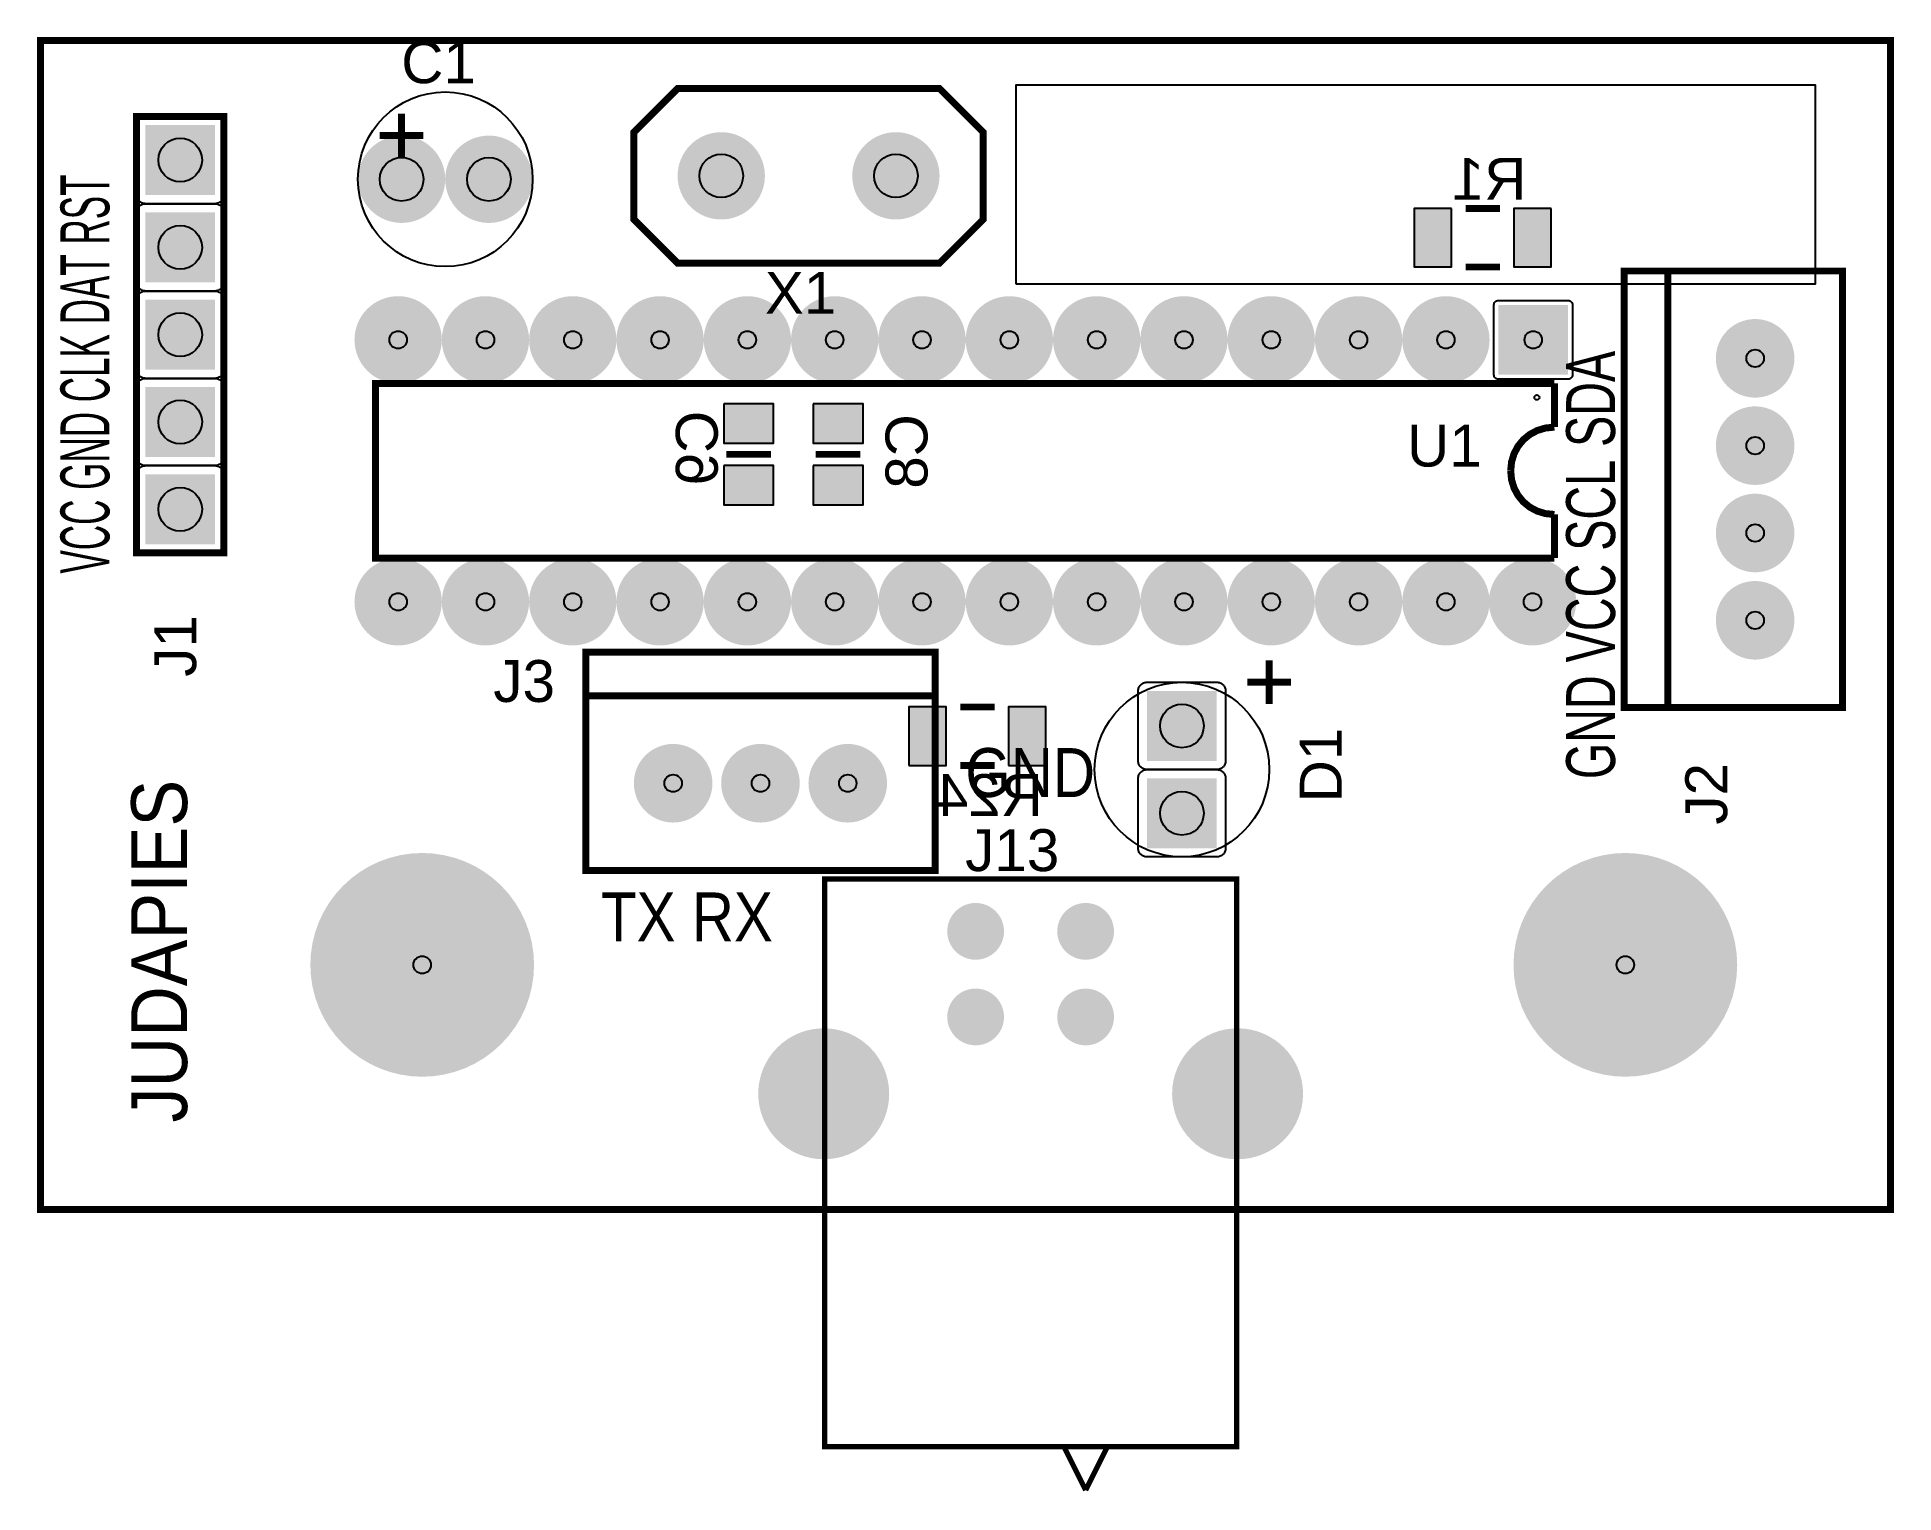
# Model space of a CAD drawing. Header units: inches. Extents: x -1.06 to 1.06, y -0.83 to 0.83.
import ezdxf

# ---------------------------------------------------------------- set-up
doc = ezdxf.new("R2010")
doc.units = ezdxf.units.IN
doc.layers.get('0').update_dxf_attribs({"linetype": 'CONTINUOUS'})

# ---------------------------------------------------------------- blocks, each defined once
blk = doc.blocks.new('RPAD')
blk.add_trace([(-0.5, -0.5), (-0.5, 0.5), (0.5, -0.5), (0.5, 0.5)])
blk = doc.blocks.new('EPAD')
at = {"const_width": 0.5}
blk.add_lwpolyline([(-0.25, 0, 1), (0.25, 0, 1)], format="xyb", close=True, dxfattribs=at)

msp = doc.modelspace()

# ---------------------------------------------------------------- linework, layer by layer
for points, const_width in [([(-1.059244, -0.509698), (1.059244, -0.509698), (1.059244, 0.828885), (-1.059244, 0.828885), (-1.059244, -0.509698)], 0.008), ([(-1.059244, -0.509698), (1.059244, -0.509698), (1.059244, 0.828885), (-1.059244, 0.828885), (-1.059244, -0.509698)], 0.008), ([(-1.059244, -0.509698), (1.059244, -0.509698), (1.059244, 0.828885), (-1.059244, 0.828885), (-1.059244, -0.509698)], 0.008), ([(-0.029717, 0.574059), (-0.329717, 0.574059), (-0.379717, 0.624059), (-0.379717, 0.724059), (-0.329717, 0.774059), (-0.029717, 0.774059), (0.020283, 0.724059), (0.020283, 0.624059), (-0.029717, 0.574059)], 0.008), ([(-0.029717, 0.574059), (-0.329717, 0.574059), (-0.379717, 0.624059), (-0.379717, 0.724059), (-0.329717, 0.774059), (-0.029717, 0.774059), (0.020283, 0.724059), (0.020283, 0.624059), (-0.029717, 0.574059)], 0.008), ([(-0.029717, 0.574059), (-0.329717, 0.574059), (-0.379717, 0.624059), (-0.379717, 0.724059), (-0.329717, 0.774059), (-0.029717, 0.774059), (0.020283, 0.724059), (0.020283, 0.624059), (-0.029717, 0.574059)], 0.008), ([(-0.949402, 0.242169), (-0.849402, 0.242169), (-0.849402, 0.742169), (-0.949402, 0.742169), (-0.949402, 0.242169)], 0.008), ([(-0.949402, 0.242169), (-0.849402, 0.242169), (-0.849402, 0.742169), (-0.949402, 0.742169), (-0.949402, 0.242169)], 0.008), ([(-0.949402, 0.242169), (-0.849402, 0.242169), (-0.849402, 0.742169), (-0.949402, 0.742169), (-0.949402, 0.242169)], 0.008), ([(-0.645858, 0.745122), (-0.645858, 0.695122)], 0.008), ([(-0.645858, 0.745122), (-0.645858, 0.695122)], 0.008), ([(-0.645858, 0.745122), (-0.645858, 0.695122)], 0.008), ([(-0.670858, 0.720122), (-0.620858, 0.720122)], 0.008), ([(-0.670858, 0.720122), (-0.620858, 0.720122)], 0.008), ([(-0.670858, 0.720122), (-0.620858, 0.720122)], 0.008), ([(0.612016, 0.636657), (0.572646, 0.636657)], 0.007874), ([(0.612016, 0.636657), (0.572646, 0.636657)], 0.007874), ([(0.612016, 0.636657), (0.572646, 0.636657)], 0.007874), ([(0.612016, 0.569728), (0.572646, 0.569728)], 0.007874), ([(0.612016, 0.569728), (0.572646, 0.569728)], 0.007874), ([(0.612016, 0.569728), (0.572646, 0.569728)], 0.007874), ([(0.754362, 0.065083), (1.004362, 0.065083), (1.004362, 0.565083), (0.754362, 0.565083), (0.754362, 0.065083)], 0.008), ([(0.754362, 0.065083), (1.004362, 0.065083), (1.004362, 0.565083), (0.754362, 0.565083), (0.754362, 0.065083)], 0.008), ([(0.754362, 0.065083), (1.004362, 0.065083), (1.004362, 0.565083), (0.754362, 0.565083), (0.754362, 0.065083)], 0.008), ([(0.804362, 0.065083), (0.804362, 0.565083)], 0.008), ([(0.804362, 0.065083), (0.804362, 0.565083)], 0.008), ([(0.804362, 0.065083), (0.804362, 0.565083)], 0.008), ([(0.674417, 0.436264), (-0.675583, 0.436264), (-0.675583, 0.236264), (0.674417, 0.236264)], 0.008), ([(0.674417, 0.436264), (-0.675583, 0.436264), (-0.675583, 0.236264), (0.674417, 0.236264)], 0.008), ([(0.674417, 0.436264), (-0.675583, 0.436264), (-0.675583, 0.236264), (0.674417, 0.236264)], 0.008), ([(0.674417, 0.436264), (0.674417, 0.386264)], 0.008), ([(0.674417, 0.436264), (0.674417, 0.386264)], 0.008), ([(0.674417, 0.436264), (0.674417, 0.386264)], 0.008), ([(0.674417, 0.386264), (0.664194, 0.385269), (0.654739, 0.382406), (0.646237, 0.377859), (0.63887, 0.371811), (0.632822, 0.364444), (0.628275, 0.355941), (0.625412, 0.346487), (0.624417, 0.336264)], 0.008), ([(0.674417, 0.386264), (0.664194, 0.385269), (0.654739, 0.382406), (0.646237, 0.377859), (0.63887, 0.371811), (0.632822, 0.364444), (0.628275, 0.355941), (0.625412, 0.346487), (0.624417, 0.336264)], 0.008), ([(0.674417, 0.386264), (0.664194, 0.385269), (0.654739, 0.382406), (0.646237, 0.377859), (0.63887, 0.371811), (0.632822, 0.364444), (0.628275, 0.355941), (0.625412, 0.346487), (0.624417, 0.336264)], 0.008), ([(-0.273811, 0.355161), (-0.22263, 0.355161)], 0.007874), ([(-0.273811, 0.355161), (-0.22263, 0.355161)], 0.007874), ([(-0.273811, 0.355161), (-0.22263, 0.355161)], 0.007874), ([(-0.171449, 0.355161), (-0.120268, 0.355161)], 0.007874), ([(-0.171449, 0.355161), (-0.120268, 0.355161)], 0.007874), ([(-0.171449, 0.355161), (-0.120268, 0.355161)], 0.007874), ([(0.674417, 0.286264), (0.664194, 0.287259), (0.654739, 0.290121), (0.646237, 0.294668), (0.63887, 0.300717), (0.632822, 0.308084), (0.628275, 0.316586), (0.625412, 0.32604), (0.624417, 0.336264)], 0.008), ([(0.674417, 0.286264), (0.664194, 0.287259), (0.654739, 0.290121), (0.646237, 0.294668), (0.63887, 0.300717), (0.632822, 0.308084), (0.628275, 0.316586), (0.625412, 0.32604), (0.624417, 0.336264)], 0.008), ([(0.674417, 0.286264), (0.664194, 0.287259), (0.654739, 0.290121), (0.646237, 0.294668), (0.63887, 0.300717), (0.632822, 0.308084), (0.628275, 0.316586), (0.625412, 0.32604), (0.624417, 0.336264)], 0.008), ([(0.674417, 0.236264), (0.674417, 0.286264)], 0.008), ([(0.674417, 0.236264), (0.674417, 0.286264)], 0.008), ([(0.674417, 0.236264), (0.674417, 0.286264)], 0.008), ([(-0.434835, -0.121509), (-0.034835, -0.121509), (-0.034835, 0.128491), (-0.434835, 0.128491), (-0.434835, -0.121509)], 0.008), ([(-0.434835, -0.121509), (-0.034835, -0.121509), (-0.034835, 0.128491), (-0.434835, 0.128491), (-0.434835, -0.121509)], 0.008), ([(-0.434835, -0.121509), (-0.034835, -0.121509), (-0.034835, 0.128491), (-0.434835, 0.128491), (-0.434835, -0.121509)], 0.008), ([(0.347843, 0.119138), (0.347843, 0.069138)], 0.008), ([(0.347843, 0.119138), (0.347843, 0.069138)], 0.008), ([(0.347843, 0.119138), (0.347843, 0.069138)], 0.008), ([(0.372843, 0.094138), (0.322843, 0.094138)], 0.008), ([(0.372843, 0.094138), (0.322843, 0.094138)], 0.008), ([(0.372843, 0.094138), (0.322843, 0.094138)], 0.008), ([(-0.434835, 0.078491), (-0.034835, 0.078491)], 0.008), ([(-0.434835, 0.078491), (-0.034835, 0.078491)], 0.008), ([(-0.434835, 0.078491), (-0.034835, 0.078491)], 0.008), ([(-0.006094, 0.065791), (0.033276, 0.065791)], 0.007874), ([(-0.006094, 0.065791), (0.033276, 0.065791)], 0.007874), ([(-0.006094, 0.065791), (0.033276, 0.065791)], 0.007874), ([(-0.006094, -0.001138), (0.033276, -0.001138)], 0.007874), ([(-0.006094, -0.001138), (0.033276, -0.001138)], 0.007874), ([(-0.006094, -0.001138), (0.033276, -0.001138)], 0.007874), ([(-0.161394, -0.781122), (0.310606, -0.781122), (0.310606, -0.131122), (-0.161394, -0.131122), (-0.161394, -0.781122)], 0.006), ([(-0.161394, -0.781122), (0.310606, -0.781122), (0.310606, -0.131122), (-0.161394, -0.131122), (-0.161394, -0.781122)], 0.006), ([(-0.161394, -0.781122), (0.310606, -0.781122), (0.310606, -0.131122), (-0.161394, -0.131122), (-0.161394, -0.781122)], 0.006), ([(0.112606, -0.781122), (0.137606, -0.831122)], 0.006), ([(0.112606, -0.781122), (0.137606, -0.831122)], 0.006), ([(0.112606, -0.781122), (0.137606, -0.831122)], 0.006), ([(0.162606, -0.781122), (0.137606, -0.831122)], 0.006), ([(0.162606, -0.781122), (0.137606, -0.831122)], 0.006), ([(0.162606, -0.781122), (0.137606, -0.831122)], 0.006)]:
    msp.add_lwpolyline(points, dxfattribs=dict(const_width=const_width))
msp.add_lwpolyline([(0.057685, 0.550437), (0.973433, 0.550437), (0.973433, 0.777996), (0.057685, 0.777996), (0.057685, 0.550437)])
for points in [[(-0.949402, 0.652169), (-0.949402, 0.732169), (-0.949351, 0.733209), (-0.949203, 0.734214), (-0.948961, 0.735181), (-0.94863, 0.736105), (-0.948215, 0.736981), (-0.94772, 0.737805), (-0.947151, 0.738573), (-0.946511, 0.739279), (-0.945805, 0.739919), (-0.945037, 0.740488), (-0.944213, 0.740983), (-0.943337, 0.741398), (-0.942413, 0.741728), (-0.941446, 0.74197), (-0.940441, 0.742119), (-0.939402, 0.742169), (-0.859402, 0.742169), (-0.858362, 0.742119), (-0.857357, 0.74197), (-0.85639, 0.741728), (-0.855466, 0.741398), (-0.85459, 0.740983), (-0.853766, 0.740488), (-0.852998, 0.739919), (-0.852292, 0.739279), (-0.851652, 0.738573), (-0.851083, 0.737805), (-0.850588, 0.736981), (-0.850173, 0.736105), (-0.849843, 0.735181), (-0.8496, 0.734214), (-0.849452, 0.733209), (-0.849402, 0.732169), (-0.849402, 0.652169), (-0.849452, 0.65113), (-0.8496, 0.650125), (-0.849843, 0.649158), (-0.850173, 0.648234), (-0.850588, 0.647357), (-0.851083, 0.646533), (-0.851652, 0.645766), (-0.852292, 0.64506), (-0.852998, 0.64442), (-0.853766, 0.64385), (-0.85459, 0.643356), (-0.855466, 0.642941), (-0.85639, 0.64261), (-0.857357, 0.642368), (-0.858362, 0.64222), (-0.859402, 0.642169), (-0.939402, 0.642169), (-0.940441, 0.64222), (-0.941446, 0.642368), (-0.942413, 0.64261), (-0.943337, 0.642941), (-0.944213, 0.643356), (-0.945037, 0.64385), (-0.945805, 0.64442), (-0.946511, 0.64506), (-0.947151, 0.645766), (-0.94772, 0.646533), (-0.948215, 0.647357), (-0.94863, 0.648234), (-0.948961, 0.649158), (-0.949203, 0.650125), (-0.949351, 0.65113), (-0.949402, 0.652169)], [(-0.949402, 0.552169), (-0.949402, 0.632169), (-0.949351, 0.633209), (-0.949203, 0.634214), (-0.948961, 0.635181), (-0.94863, 0.636105), (-0.948215, 0.636981), (-0.94772, 0.637805), (-0.947151, 0.638573), (-0.946511, 0.639279), (-0.945805, 0.639919), (-0.945037, 0.640488), (-0.944213, 0.640983), (-0.943337, 0.641398), (-0.942413, 0.641728), (-0.941446, 0.64197), (-0.940441, 0.642119), (-0.939402, 0.642169), (-0.859402, 0.642169), (-0.858362, 0.642119), (-0.857357, 0.64197), (-0.85639, 0.641728), (-0.855466, 0.641398), (-0.85459, 0.640983), (-0.853766, 0.640488), (-0.852998, 0.639919), (-0.852292, 0.639279), (-0.851652, 0.638573), (-0.851083, 0.637805), (-0.850588, 0.636981), (-0.850173, 0.636105), (-0.849843, 0.635181), (-0.8496, 0.634214), (-0.849452, 0.633209), (-0.849402, 0.632169), (-0.849402, 0.552169), (-0.849452, 0.55113), (-0.8496, 0.550125), (-0.849843, 0.549158), (-0.850173, 0.548234), (-0.850588, 0.547357), (-0.851083, 0.546533), (-0.851652, 0.545766), (-0.852292, 0.54506), (-0.852998, 0.54442), (-0.853766, 0.54385), (-0.85459, 0.543356), (-0.855466, 0.542941), (-0.85639, 0.54261), (-0.857357, 0.542368), (-0.858362, 0.54222), (-0.859402, 0.542169), (-0.939402, 0.542169), (-0.940441, 0.54222), (-0.941446, 0.542368), (-0.942413, 0.54261), (-0.943337, 0.542941), (-0.944213, 0.543356), (-0.945037, 0.54385), (-0.945805, 0.54442), (-0.946511, 0.54506), (-0.947151, 0.545766), (-0.94772, 0.546533), (-0.948215, 0.547357), (-0.94863, 0.548234), (-0.948961, 0.549158), (-0.949203, 0.550125), (-0.949351, 0.55113), (-0.949402, 0.552169)], [(0.556744, 0.636693), (0.513744, 0.636693), (0.513744, 0.569693), (0.556744, 0.569693), (0.556744, 0.636693)], [(0.670917, 0.636693), (0.627917, 0.636693), (0.627917, 0.569693), (0.670917, 0.569693), (0.670917, 0.636693)], [(-0.949402, 0.452169), (-0.949402, 0.532169), (-0.949351, 0.533209), (-0.949203, 0.534214), (-0.948961, 0.535181), (-0.94863, 0.536105), (-0.948215, 0.536981), (-0.94772, 0.537805), (-0.947151, 0.538573), (-0.946511, 0.539279), (-0.945805, 0.539919), (-0.945037, 0.540488), (-0.944213, 0.540983), (-0.943337, 0.541398), (-0.942413, 0.541728), (-0.941446, 0.54197), (-0.940441, 0.542119), (-0.939402, 0.542169), (-0.859402, 0.542169), (-0.858362, 0.542119), (-0.857357, 0.54197), (-0.85639, 0.541728), (-0.855466, 0.541398), (-0.85459, 0.540983), (-0.853766, 0.540488), (-0.852998, 0.539919), (-0.852292, 0.539279), (-0.851652, 0.538573), (-0.851083, 0.537805), (-0.850588, 0.536981), (-0.850173, 0.536105), (-0.849843, 0.535181), (-0.8496, 0.534214), (-0.849452, 0.533209), (-0.849402, 0.532169), (-0.849402, 0.452169), (-0.849452, 0.45113), (-0.8496, 0.450125), (-0.849843, 0.449158), (-0.850173, 0.448234), (-0.850588, 0.447357), (-0.851083, 0.446533), (-0.851652, 0.445766), (-0.852292, 0.44506), (-0.852998, 0.44442), (-0.853766, 0.44385), (-0.85459, 0.443356), (-0.855466, 0.442941), (-0.85639, 0.44261), (-0.857357, 0.442368), (-0.858362, 0.44222), (-0.859402, 0.442169), (-0.939402, 0.442169), (-0.940441, 0.44222), (-0.941446, 0.442368), (-0.942413, 0.44261), (-0.943337, 0.442941), (-0.944213, 0.443356), (-0.945037, 0.44385), (-0.945805, 0.44442), (-0.946511, 0.44506), (-0.947151, 0.445766), (-0.94772, 0.446533), (-0.948215, 0.447357), (-0.94863, 0.448234), (-0.948961, 0.449158), (-0.949203, 0.450125), (-0.949351, 0.45113), (-0.949402, 0.452169)], [(0.695205, 0.526264), (0.695205, 0.446264), (0.695105, 0.445241), (0.694819, 0.444296), (0.694364, 0.443446), (0.693759, 0.442709), (0.693022, 0.442104), (0.692172, 0.44165), (0.691227, 0.441363), (0.690205, 0.441264), (0.610205, 0.441264), (0.609182, 0.441363), (0.608237, 0.44165), (0.607387, 0.442104), (0.60665, 0.442709), (0.606045, 0.443446), (0.605591, 0.444296), (0.605304, 0.445241), (0.605205, 0.446264), (0.605205, 0.526264), (0.605304, 0.527286), (0.605591, 0.528231), (0.606045, 0.529082), (0.60665, 0.529819), (0.607387, 0.530423), (0.608237, 0.530878), (0.609182, 0.531164), (0.610205, 0.531264), (0.690205, 0.531264), (0.691227, 0.531164), (0.692172, 0.530878), (0.693022, 0.530423), (0.693759, 0.529819), (0.694364, 0.529082), (0.694819, 0.528231), (0.695105, 0.527286), (0.695205, 0.526264)], [(-0.949402, 0.352169), (-0.949402, 0.432169), (-0.949351, 0.433209), (-0.949203, 0.434214), (-0.948961, 0.435181), (-0.94863, 0.436105), (-0.948215, 0.436981), (-0.94772, 0.437805), (-0.947151, 0.438573), (-0.946511, 0.439279), (-0.945805, 0.439919), (-0.945037, 0.440488), (-0.944213, 0.440983), (-0.943337, 0.441398), (-0.942413, 0.441728), (-0.941446, 0.44197), (-0.940441, 0.442119), (-0.939402, 0.442169), (-0.859402, 0.442169), (-0.858362, 0.442119), (-0.857357, 0.44197), (-0.85639, 0.441728), (-0.855466, 0.441398), (-0.85459, 0.440983), (-0.853766, 0.440488), (-0.852998, 0.439919), (-0.852292, 0.439279), (-0.851652, 0.438573), (-0.851083, 0.437805), (-0.850588, 0.436981), (-0.850173, 0.436105), (-0.849843, 0.435181), (-0.8496, 0.434214), (-0.849452, 0.433209), (-0.849402, 0.432169), (-0.849402, 0.352169), (-0.849452, 0.35113), (-0.8496, 0.350125), (-0.849843, 0.349158), (-0.850173, 0.348234), (-0.850588, 0.347357), (-0.851083, 0.346533), (-0.851652, 0.345766), (-0.852292, 0.34506), (-0.852998, 0.34442), (-0.853766, 0.34385), (-0.85459, 0.343356), (-0.855466, 0.342941), (-0.85639, 0.34261), (-0.857357, 0.342368), (-0.858362, 0.34222), (-0.859402, 0.342169), (-0.939402, 0.342169), (-0.940441, 0.34222), (-0.941446, 0.342368), (-0.942413, 0.34261), (-0.943337, 0.342941), (-0.944213, 0.343356), (-0.945037, 0.34385), (-0.945805, 0.34442), (-0.946511, 0.34506), (-0.947151, 0.345766), (-0.94772, 0.346533), (-0.948215, 0.347357), (-0.94863, 0.348234), (-0.948961, 0.349158), (-0.949203, 0.350125), (-0.949351, 0.35113), (-0.949402, 0.352169)], [(-0.27672, 0.413094), (-0.27672, 0.368094), (-0.21972, 0.368094), (-0.21972, 0.413094), (-0.27672, 0.413094)], [(-0.174358, 0.413094), (-0.174358, 0.368094), (-0.117358, 0.368094), (-0.117358, 0.413094), (-0.174358, 0.413094)], [(-0.949402, 0.252169), (-0.949402, 0.332169), (-0.949351, 0.333209), (-0.949203, 0.334214), (-0.948961, 0.335181), (-0.94863, 0.336105), (-0.948215, 0.336981), (-0.94772, 0.337805), (-0.947151, 0.338573), (-0.946511, 0.339279), (-0.945805, 0.339919), (-0.945037, 0.340488), (-0.944213, 0.340983), (-0.943337, 0.341398), (-0.942413, 0.341728), (-0.941446, 0.34197), (-0.940441, 0.342119), (-0.939402, 0.342169), (-0.859402, 0.342169), (-0.858362, 0.342119), (-0.857357, 0.34197), (-0.85639, 0.341728), (-0.855466, 0.341398), (-0.85459, 0.340983), (-0.853766, 0.340488), (-0.852998, 0.339919), (-0.852292, 0.339279), (-0.851652, 0.338573), (-0.851083, 0.337805), (-0.850588, 0.336981), (-0.850173, 0.336105), (-0.849843, 0.335181), (-0.8496, 0.334214), (-0.849452, 0.333209), (-0.849402, 0.332169), (-0.849402, 0.252169), (-0.849452, 0.25113), (-0.8496, 0.250125), (-0.849843, 0.249158), (-0.850173, 0.248234), (-0.850588, 0.247357), (-0.851083, 0.246533), (-0.851652, 0.245766), (-0.852292, 0.24506), (-0.852998, 0.24442), (-0.853766, 0.24385), (-0.85459, 0.243356), (-0.855466, 0.242941), (-0.85639, 0.24261), (-0.857357, 0.242368), (-0.858362, 0.24222), (-0.859402, 0.242169), (-0.939402, 0.242169), (-0.940441, 0.24222), (-0.941446, 0.242368), (-0.942413, 0.24261), (-0.943337, 0.242941), (-0.944213, 0.243356), (-0.945037, 0.24385), (-0.945805, 0.24442), (-0.946511, 0.24506), (-0.947151, 0.245766), (-0.94772, 0.246533), (-0.948215, 0.247357), (-0.94863, 0.248234), (-0.948961, 0.249158), (-0.949203, 0.250125), (-0.949351, 0.25113), (-0.949402, 0.252169)], [(-0.27672, 0.342228), (-0.27672, 0.297228), (-0.21972, 0.297228), (-0.21972, 0.342228), (-0.27672, 0.342228)], [(-0.174358, 0.342228), (-0.174358, 0.297228), (-0.117358, 0.297228), (-0.117358, 0.342228), (-0.174358, 0.342228)], [(0.297843, 0.084138), (0.297843, 0.004138), (0.297792, 0.003098), (0.297644, 0.002093), (0.297402, 0.001126), (0.297071, 0.000202), (0.296656, -0.000674), (0.296161, -0.001498), (0.295592, -0.002266), (0.294952, -0.002972), (0.294246, -0.003612), (0.293478, -0.004181), (0.292654, -0.004676), (0.291778, -0.005091), (0.290854, -0.005421), (0.289887, -0.005663), (0.288882, -0.005812), (0.287843, -0.005862), (0.207843, -0.005862), (0.206803, -0.005812), (0.205798, -0.005663), (0.204831, -0.005421), (0.203907, -0.005091), (0.203031, -0.004676), (0.202207, -0.004181), (0.201439, -0.003612), (0.200733, -0.002972), (0.200093, -0.002266), (0.199524, -0.001498), (0.199029, -0.000674), (0.198614, 0.000202), (0.198283, 0.001126), (0.198041, 0.002093), (0.197893, 0.003098), (0.197843, 0.004138), (0.197843, 0.084138), (0.197893, 0.085177), (0.198041, 0.086182), (0.198283, 0.087149), (0.198614, 0.088073), (0.199029, 0.08895), (0.199524, 0.089774), (0.200093, 0.090541), (0.200733, 0.091247), (0.201439, 0.091887), (0.202207, 0.092457), (0.203031, 0.092951), (0.203907, 0.093366), (0.204831, 0.093697), (0.205798, 0.093939), (0.206803, 0.094087), (0.207843, 0.094138), (0.287843, 0.094138), (0.288882, 0.094087), (0.289887, 0.093939), (0.290854, 0.093697), (0.291778, 0.093366), (0.292654, 0.092951), (0.293478, 0.092457), (0.294246, 0.091887), (0.294952, 0.091247), (0.295592, 0.090541), (0.296161, 0.089774), (0.296656, 0.08895), (0.297071, 0.088073), (0.297402, 0.087149), (0.297644, 0.086182), (0.297792, 0.085177), (0.297843, 0.084138)], [(-0.064996, -0.001173), (-0.021996, -0.001173), (-0.021996, 0.065827), (-0.064996, 0.065827), (-0.064996, -0.001173)], [(0.049177, -0.001173), (0.092177, -0.001173), (0.092177, 0.065827), (0.049177, 0.065827), (0.049177, -0.001173)], [(0.297843, -0.015862), (0.297843, -0.095862), (0.297792, -0.096902), (0.297644, -0.097907), (0.297402, -0.098874), (0.297071, -0.099798), (0.296656, -0.100674), (0.296161, -0.101498), (0.295592, -0.102266), (0.294952, -0.102972), (0.294246, -0.103612), (0.293478, -0.104181), (0.292654, -0.104676), (0.291778, -0.105091), (0.290854, -0.105421), (0.289887, -0.105663), (0.288882, -0.105812), (0.287843, -0.105862), (0.207843, -0.105862), (0.206803, -0.105812), (0.205798, -0.105663), (0.204831, -0.105421), (0.203907, -0.105091), (0.203031, -0.104676), (0.202207, -0.104181), (0.201439, -0.103612), (0.200733, -0.102972), (0.200093, -0.102266), (0.199524, -0.101498), (0.199029, -0.100674), (0.198614, -0.099798), (0.198283, -0.098874), (0.198041, -0.097907), (0.197893, -0.096902), (0.197843, -0.095862), (0.197843, -0.015862), (0.197893, -0.014823), (0.198041, -0.013818), (0.198283, -0.012851), (0.198614, -0.011927), (0.199029, -0.01105), (0.199524, -0.010226), (0.200093, -0.009459), (0.200733, -0.008753), (0.201439, -0.008113), (0.202207, -0.007543), (0.203031, -0.007049), (0.203907, -0.006634), (0.204831, -0.006303), (0.205798, -0.006061), (0.206803, -0.005913), (0.207843, -0.005862), (0.287843, -0.005862), (0.288882, -0.005913), (0.289887, -0.006061), (0.290854, -0.006303), (0.291778, -0.006634), (0.292654, -0.007049), (0.293478, -0.007543), (0.294246, -0.008113), (0.294952, -0.008753), (0.295592, -0.009459), (0.296161, -0.010226), (0.296656, -0.01105), (0.297071, -0.011927), (0.297402, -0.012851), (0.297644, -0.013818), (0.297792, -0.014823), (0.297843, -0.015862)]]:
    msp.add_lwpolyline(points, close=True)
for centre, radius in [((-0.595858, 0.670122), 0.1), ((-0.595858, 0.670122), 0.1), ((-0.595858, 0.670122), 0.1), ((-0.899402, 0.692169), 0.025), ((-0.645858, 0.670122), 0.025), ((-0.545858, 0.670122), 0.025), ((-0.279717, 0.674059), 0.025), ((-0.079717, 0.674059), 0.025), ((-0.899402, 0.592169), 0.025), ((-0.899402, 0.492169), 0.025), ((-0.649795, 0.486264), 0.01), ((-0.549795, 0.486264), 0.01), ((-0.449795, 0.486264), 0.01), ((-0.349795, 0.486264), 0.01), ((-0.249795, 0.486264), 0.01), ((-0.149795, 0.486264), 0.01), ((-0.049795, 0.486264), 0.01), ((0.050205, 0.486264), 0.01), ((0.150205, 0.486264), 0.01), ((0.250205, 0.486264), 0.01), ((0.350205, 0.486264), 0.01), ((0.450205, 0.486264), 0.01), ((0.550205, 0.486264), 0.01), ((0.650205, 0.486264), 0.01), ((0.904362, 0.465083), 0.01), ((-0.899402, 0.392169), 0.025), ((0.654417, 0.420264), 0.002828), ((0.654417, 0.420264), 0.002828), ((0.654417, 0.420264), 0.002828), ((0.904362, 0.365083), 0.01), ((-0.899402, 0.292169), 0.025), ((0.904362, 0.265083), 0.01), ((-0.649795, 0.186264), 0.01), ((-0.549795, 0.186264), 0.01), ((-0.449795, 0.186264), 0.01), ((-0.349795, 0.186264), 0.01), ((-0.249795, 0.186264), 0.01), ((-0.149795, 0.186264), 0.01), ((-0.049795, 0.186264), 0.01), ((0.050205, 0.186264), 0.01), ((0.150205, 0.186264), 0.01), ((0.250205, 0.186264), 0.01), ((0.350205, 0.186264), 0.01), ((0.450205, 0.186264), 0.01), ((0.550205, 0.186264), 0.01), ((0.649417, 0.186264), 0.01), ((0.904362, 0.165083), 0.01), ((0.247843, -0.005862), 0.1), ((0.247843, -0.005862), 0.1), ((0.247843, -0.005862), 0.1), ((0.247843, 0.044138), 0.025), ((-0.334835, -0.021509), 0.01), ((-0.234835, -0.021509), 0.01), ((-0.134835, -0.021509), 0.01), ((0.247843, -0.005862), 0), ((0.247843, -0.005862), 0), ((0.247843, -0.005862), 0), ((0.247843, -0.055862), 0.025), ((-0.622236, -0.229484), 0.01), ((0.755717, -0.229484), 0.01)]:
    msp.add_circle(centre, radius)

# ---------------------------------------------------------------- block references
for p, xscale, yscale, rotation in [((-0.899402, 0.692169), 0.08, 0.08, 90), ((-0.899402, 0.592169), 0.08, 0.08, 90), ((-0.899402, 0.492169), 0.08, 0.08, 90), ((0.650205, 0.486264), 0.08, 0.08, 270), ((-0.899402, 0.392169), 0.08, 0.08, 90), ((-0.24822, 0.390594), 0.045, 0.057, 90), ((-0.145858, 0.390594), 0.045, 0.057, 90), ((-0.24822, 0.319728), 0.045, 0.057, 90), ((-0.145858, 0.319728), 0.045, 0.057, 90), ((-0.899402, 0.292169), 0.08, 0.08, 90), ((-0.043496, 0.032327), 0.043, 0.067, 180), ((0.070677, 0.032327), 0.043, 0.067, 180), ((0.247843, 0.044138), 0.08, 0.08, -90), ((0.247843, -0.055862), 0.08, 0.08, -90)]:
    msp.add_blockref('RPAD', p, dxfattribs=dict(xscale=xscale, yscale=yscale, rotation=rotation))
for name, p, xscale, yscale in [('EPAD', (-0.279717, 0.674059), 0.1, 0.1), ('EPAD', (-0.079717, 0.674059), 0.1, 0.1), ('EPAD', (-0.645858, 0.670122), 0.1, 0.1), ('EPAD', (-0.645858, 0.670122), 0.08, 0.08), ('EPAD', (-0.545858, 0.670122), 0.1, 0.1), ('EPAD', (-0.545858, 0.670122), 0.08, 0.08), ('EPAD', (-0.279717, 0.674059), 0.08, 0.08), ('EPAD', (-0.079717, 0.674059), 0.08, 0.08), ('RPAD', (0.535244, 0.603193), 0.043, 0.067), ('RPAD', (0.649417, 0.603193), 0.043, 0.067), ('EPAD', (-0.649795, 0.486264), 0.1, 0.1), ('EPAD', (-0.549795, 0.486264), 0.1, 0.1), ('EPAD', (-0.449795, 0.486264), 0.1, 0.1), ('EPAD', (-0.349795, 0.486264), 0.1, 0.1), ('EPAD', (-0.249795, 0.486264), 0.1, 0.1), ('EPAD', (-0.149795, 0.486264), 0.1, 0.1), ('EPAD', (-0.049795, 0.486264), 0.1, 0.1), ('EPAD', (0.050205, 0.486264), 0.1, 0.1), ('EPAD', (0.150205, 0.486264), 0.1, 0.1), ('EPAD', (0.250205, 0.486264), 0.1, 0.1), ('EPAD', (0.350205, 0.486264), 0.1, 0.1), ('EPAD', (0.450205, 0.486264), 0.1, 0.1), ('EPAD', (0.550205, 0.486264), 0.1, 0.1), ('EPAD', (-0.649795, 0.486264), 0.08, 0.08), ('EPAD', (-0.549795, 0.486264), 0.08, 0.08), ('EPAD', (-0.449795, 0.486264), 0.08, 0.08), ('EPAD', (-0.349795, 0.486264), 0.08, 0.08), ('EPAD', (-0.249795, 0.486264), 0.08, 0.08), ('EPAD', (-0.149795, 0.486264), 0.08, 0.08), ('EPAD', (-0.049795, 0.486264), 0.08, 0.08), ('EPAD', (0.050205, 0.486264), 0.08, 0.08), ('EPAD', (0.150205, 0.486264), 0.08, 0.08), ('EPAD', (0.250205, 0.486264), 0.08, 0.08), ('EPAD', (0.350205, 0.486264), 0.08, 0.08), ('EPAD', (0.450205, 0.486264), 0.08, 0.08), ('EPAD', (0.550205, 0.486264), 0.08, 0.08), ('EPAD', (0.904362, 0.465083), 0.09, 0.09), ('EPAD', (0.904362, 0.465083), 0.08, 0.08), ('EPAD', (0.904362, 0.365083), 0.09, 0.09), ('EPAD', (0.904362, 0.365083), 0.08, 0.08), ('EPAD', (0.904362, 0.265083), 0.09, 0.09), ('EPAD', (0.904362, 0.265083), 0.08, 0.08), ('EPAD', (-0.649795, 0.186264), 0.1, 0.1), ('EPAD', (-0.549795, 0.186264), 0.1, 0.1), ('EPAD', (-0.449795, 0.186264), 0.1, 0.1), ('EPAD', (-0.349795, 0.186264), 0.1, 0.1), ('EPAD', (-0.249795, 0.186264), 0.1, 0.1), ('EPAD', (-0.149795, 0.186264), 0.1, 0.1), ('EPAD', (-0.049795, 0.186264), 0.1, 0.1), ('EPAD', (0.050205, 0.186264), 0.1, 0.1), ('EPAD', (0.150205, 0.186264), 0.1, 0.1), ('EPAD', (0.250205, 0.186264), 0.1, 0.1), ('EPAD', (0.350205, 0.186264), 0.1, 0.1), ('EPAD', (0.450205, 0.186264), 0.1, 0.1), ('EPAD', (0.550205, 0.186264), 0.1, 0.1), ('EPAD', (0.649417, 0.186264), 0.1, 0.1), ('EPAD', (-0.649795, 0.186264), 0.08, 0.08), ('EPAD', (-0.549795, 0.186264), 0.08, 0.08), ('EPAD', (-0.449795, 0.186264), 0.08, 0.08), ('EPAD', (-0.349795, 0.186264), 0.08, 0.08), ('EPAD', (-0.249795, 0.186264), 0.08, 0.08), ('EPAD', (-0.149795, 0.186264), 0.08, 0.08), ('EPAD', (-0.049795, 0.186264), 0.08, 0.08), ('EPAD', (0.050205, 0.186264), 0.08, 0.08), ('EPAD', (0.150205, 0.186264), 0.08, 0.08), ('EPAD', (0.250205, 0.186264), 0.08, 0.08), ('EPAD', (0.350205, 0.186264), 0.08, 0.08), ('EPAD', (0.450205, 0.186264), 0.08, 0.08), ('EPAD', (0.550205, 0.186264), 0.08, 0.08), ('EPAD', (0.649417, 0.186264), 0.08, 0.08), ('EPAD', (0.904362, 0.165083), 0.09, 0.09), ('EPAD', (0.904362, 0.165083), 0.08, 0.08), ('EPAD', (-0.334835, -0.021509), 0.09, 0.09), ('EPAD', (-0.234835, -0.021509), 0.09, 0.09), ('EPAD', (-0.134835, -0.021509), 0.09, 0.09), ('EPAD', (-0.334835, -0.021509), 0.08, 0.08), ('EPAD', (-0.234835, -0.021509), 0.08, 0.08), ('EPAD', (-0.134835, -0.021509), 0.08, 0.08), ('EPAD', (-0.622236, -0.229484), 0.25622, 0.25622), ('EPAD', (0.755717, -0.229484), 0.25622, 0.25622), ('EPAD', (-0.622236, -0.229484), 0.23622, 0.23622), ('EPAD', (0.755717, -0.229484), 0.23622, 0.23622), ('EPAD', (0.011606, -0.191122), 0.065, 0.065), ('EPAD', (0.011606, -0.191122), 0.065, 0.065), ('EPAD', (0.011606, -0.191122), 0.065, 0.065), ('EPAD', (0.137606, -0.191122), 0.065, 0.065), ('EPAD', (0.137606, -0.191122), 0.065, 0.065), ('EPAD', (0.137606, -0.191122), 0.065, 0.065), ('EPAD', (0.011606, -0.289122), 0.065, 0.065), ('EPAD', (0.011606, -0.289122), 0.065, 0.065), ('EPAD', (0.011606, -0.289122), 0.065, 0.065), ('EPAD', (0.137606, -0.289122), 0.065, 0.065), ('EPAD', (0.137606, -0.289122), 0.065, 0.065), ('EPAD', (0.137606, -0.289122), 0.065, 0.065), ('EPAD', (-0.162394, -0.377122), 0.15, 0.15), ('EPAD', (-0.162394, -0.377122), 0.15, 0.15), ('EPAD', (-0.162394, -0.377122), 0.15, 0.15), ('EPAD', (0.311606, -0.377122), 0.15, 0.15), ('EPAD', (0.311606, -0.377122), 0.15, 0.15), ('EPAD', (0.311606, -0.377122), 0.15, 0.15)]:
    msp.add_blockref(name, p, dxfattribs=dict(xscale=xscale, yscale=yscale))

# ---------------------------------------------------------------- texts
for s, height, width, p in [('C1', 0.048, 1.041667, (-0.64622, 0.780122)), ('C1', 0.048, 1.041667, (-0.64622, 0.780122)), ('C1', 0.048, 1.041667, (-0.64622, 0.780122)), ('X1', 0.048, 1.041667, (-0.229717, 0.516059)), ('X1', 0.048, 1.041667, (-0.229717, 0.516059)), ('X1', 0.048, 1.041667, (-0.229717, 0.516059)), ('U1', 0.048, 1.041667, (0.505717, 0.341122)), ('U1', 0.048, 1.041667, (0.505717, 0.341122)), ('U1', 0.048, 1.041667, (0.505717, 0.341122)), ('J3', 0.048, 1.041667, (-0.54074, 0.071562)), ('J3', 0.048, 1.041667, (-0.54074, 0.071562)), ('J3', 0.048, 1.041667, (-0.54074, 0.071562)), ('GND', 0.056, 0.892857, (-0.000189, -0.037265)), ('GND', 0.056, 0.892857, (-0.000189, -0.037265)), ('GND', 0.056, 0.892857, (-0.000189, -0.037265)), ('J13', 0.048, 1.041667, (-0.000394, -0.122122)), ('J13', 0.048, 1.041667, (-0.000394, -0.122122)), ('J13', 0.048, 1.041667, (-0.000394, -0.122122)), ('TX RX', 0.056, 0.892857, (-0.417512, -0.202619)), ('TX RX', 0.056, 0.892857, (-0.417512, -0.202619)), ('TX RX', 0.056, 0.892857, (-0.417512, -0.202619))]:
    msp.add_text(s, height=height, dxfattribs=dict(width=width)).set_placement(p)
at = {"text_generation_flag": 2, "width": 1.041667}
for s, p in [('R1', (0.642331, 0.646594)), ('R1', (0.642331, 0.646594)), ('R1', (0.642331, 0.646594)), ('R24', (0.088591, -0.059075)), ('R24', (0.088591, -0.059075)), ('R24', (0.088591, -0.059075))]:
    msp.add_text(s, height=0.048, dxfattribs=at).set_placement(p)
for s, height, width, p in [('VCC GND CLK DAT RST', 0.056, 0.535714, (-0.980496, 0.218648)), ('VCC GND CLK DAT RST', 0.056, 0.535714, (-0.980496, 0.218648)), ('VCC GND CLK DAT RST', 0.056, 0.535714, (-0.980496, 0.218648)), ('GND VCC SCL SDA', 0.056, 0.714286, (0.743913, -0.016807)), ('GND VCC SCL SDA', 0.056, 0.714286, (0.743913, -0.016807)), ('GND VCC SCL SDA', 0.056, 0.714286, (0.743913, -0.016807)), ('J1', 0.048, 1.041667, (-0.881055, 0.100437)), ('J1', 0.048, 1.041667, (-0.881055, 0.100437)), ('J1', 0.048, 1.041667, (-0.881055, 0.100437)), ('D1', 0.048, 1.041667, (0.430843, -0.043362)), ('D1', 0.048, 1.041667, (0.430843, -0.043362)), ('D1', 0.048, 1.041667, (0.430843, -0.043362)), ('J2', 0.048, 1.041667, (0.872362, -0.068917)), ('J2', 0.048, 1.041667, (0.872362, -0.068917)), ('J2', 0.048, 1.041667, (0.872362, -0.068917)), ('JUDAPIES', 0.064, 0.9375, (-0.891474, -0.409991)), ('JUDAPIES', 0.064, 0.9375, (-0.891474, -0.409991)), ('JUDAPIES', 0.064, 0.9375, (-0.891474, -0.409991))]:
    msp.add_text(s, height=height, rotation=90, dxfattribs=dict(width=width)).set_placement(p)
for s, p in [('C9', (-0.283748, 0.405161)), ('C9', (-0.283748, 0.405161)), ('C9', (-0.283748, 0.405161)), ('C8', (-0.043591, 0.401224)), ('C8', (-0.043591, 0.401224)), ('C8', (-0.043591, 0.401224))]:
    msp.add_text(s, height=0.048, rotation=90, dxfattribs=at).set_placement(p)

doc.saveas('drawing.dxf')
